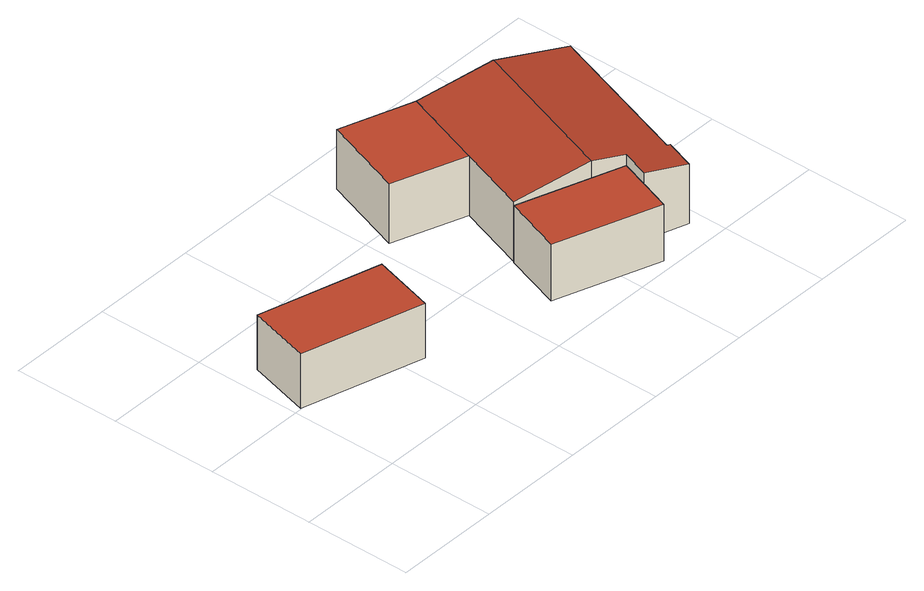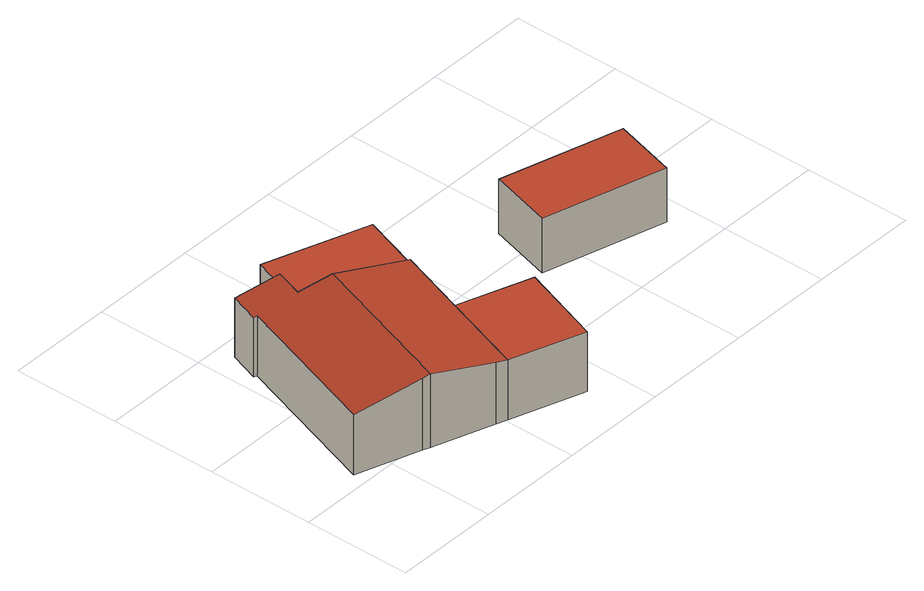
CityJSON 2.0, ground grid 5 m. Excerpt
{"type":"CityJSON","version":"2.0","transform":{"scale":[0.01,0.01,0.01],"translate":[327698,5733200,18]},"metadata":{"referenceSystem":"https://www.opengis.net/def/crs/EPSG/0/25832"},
"CityObjects":{
"building1":{"type":"Building","attributes":{"Geometrietyp2DReferenz":"3000","Gemeindeschluessel":"05170012","function":"31001_1312","roofType":"1000","measuredHeight":2.68},"address":[{"country":"Germany","locality":"Hamminkeln","thoroughfareNumber":"62","thoroughfareName":"Alte Poststraße"}],"geometry":[{"type":"Solid","lod":"2","boundaries":[[[[0,1,2,3]],[[4,5,1,0]],[[6,7,5,4]],[[3,2,7,6]],[[4,0,3,6]],[[1,5,7,2]]]],"semantics":{"surfaces":[{"type":"WallSurface"},{"type":"RoofSurface"},{"type":"GroundSurface"}],"values":[[0,0,0,0,1,2]]}}]},
"building2":{"type":"Building","attributes":{"Geometrietyp2DReferenz":"3000","Gemeindeschluessel":"05170012","function":"31001_1312","roofType":"1000","measuredHeight":2.79},"address":[{"country":"Germany","locality":"Hamminkeln","thoroughfareNumber":"64","thoroughfareName":"Alte Poststraße"}],"geometry":[{"type":"Solid","lod":"2","boundaries":[[[[8,9,10,11]],[[12,13,9,8]],[[14,15,13,12]],[[16,17,15,14]],[[11,10,17,16]],[[14,12,8,11,16]],[[9,13,15,17,10]]]],"semantics":{"surfaces":[{"type":"WallSurface"},{"type":"RoofSurface"},{"type":"GroundSurface"}],"values":[[0,0,0,0,0,1,2]]}}]},
"building3":{"type":"Building","attributes":{"Gemeindeschluessel":"05170012","Geometrietyp2DReferenz":"3000","function":"31001_1312"},"address":[{"country":"Germany","locality":"Hamminkeln","thoroughfareNumber":"64","thoroughfareName":"Alte Poststraße"}],"children":["building3-1","building3-2"]},
"building3-1":{"type":"BuildingPart","attributes":{"roofType":"3100","measuredHeight":3.6},"parents":["building3"],"geometry":[{"type":"Solid","lod":"2","boundaries":[[[[18,19,20,21]],[[22,23,19,18]],[[24,25,26,27]],[[28,29,25,24]],[[30,31,29,28]],[[32,33,31,30]],[[34,35,33,32]],[[36,37,35,34]],[[38,39,37,36]],[[40,41,39,38]],[[42,43,41,40]],[[21,20,43,42]],[[24,27,22,18,21,28]],[[42,40,38,36,34,32,30,28,21]],[[19,23,26,25,29,31,33,35,37,39,41,43,20]],[[27,26,23,22]]]],"semantics":{"surfaces":[{"type":"WallSurface"},{"type":"RoofSurface"},{"type":"GroundSurface"},{"type":"ClosureSurface"}],"values":[[0,0,0,0,0,0,0,0,0,0,0,0,1,1,2,3]]}}]},
"building3-2":{"type":"BuildingPart","attributes":{"roofType":"1000","measuredHeight":2.94},"parents":["building3"],"geometry":[{"type":"Solid","lod":"2","boundaries":[[[[44,45,46,47]],[[27,26,45,44]],[[47,46,23,22]],[[27,44,47,22]],[[45,26,23,46]],[[22,23,26,27]]]],"semantics":{"surfaces":[{"type":"WallSurface"},{"type":"RoofSurface"},{"type":"GroundSurface"},{"type":"ClosureSurface"}],"values":[[0,0,0,1,2,3]]}}]}
},
"vertices":[
[603,347,322],[603,347,54],[684,642,54],[684,642,322],[37,503,322],[37,503,54],[118,798,322],[118,798,54],
[1712,172,356],[1712,172,77],[1756,303,77],[1756,303,356],[1662,28,356],[1662,28,77],[1179,192,356],[1179,192,77],[1273,467,356],[1273,467,77],
[1273,467,375],[1273,467,81],[1606,354,81],[1606,354,441],[1384,792,375],[1384,792,81],[1567,1164,385],[1567,1164,81],[1516,1181,81],[1516,1181,375],[1847,1068,441],[1847,1068,81],[1882,1056,434],[1882,1056,81],[2179,955,375],[2179,955,81],[1941,252,375],[1941,252,81],[1956,247,373],[1956,247,81],[1907,107,373],[1907,107,81],[1712,172,411],[1712,172,81],[1756,303,411],[1756,303,81],
[1174,1298,375],[1174,1298,81],[1042,911,81],[1042,911,375]
]}
